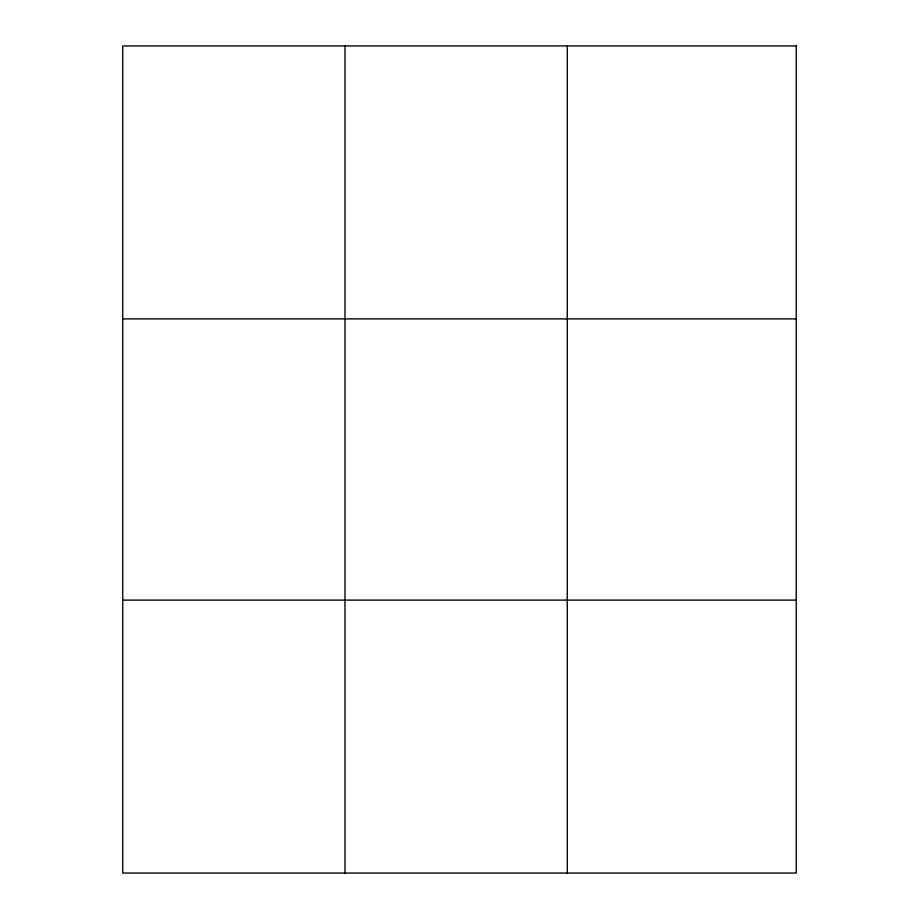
<?xml version="1.0" encoding="UTF-8"?>
<svg xmlns="http://www.w3.org/2000/svg" width="919" height="919" viewBox="0 0 919 919"><rect width="100%" height="100%" fill="white"/><g stroke="black" fill="none" stroke-linecap="round" stroke-linejoin="round"><path stroke-width="1.38" d="M122.744 318.893L796.256 318.893M122.744 600.107L796.256 600.107M567.264 45.95L567.264 873.05M345.004 45.95L345.004 873.05M796.256 45.95L122.744 45.95L122.744 873.05L796.256 873.05L796.256 45.95"/></g></svg>
